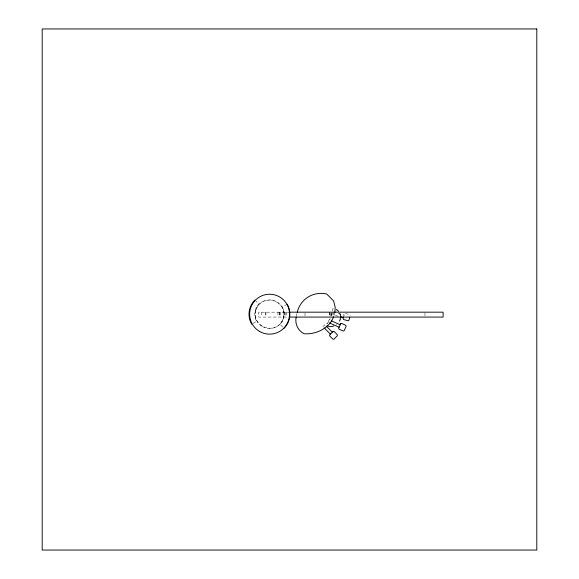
<?xml version="1.0" encoding="UTF-8"?>
<svg xmlns="http://www.w3.org/2000/svg" width="579" height="579" viewBox="0 0 579 579"><rect width="100%" height="100%" fill="white"/><g stroke="black" fill="none" stroke-linecap="round" stroke-linejoin="round"><path stroke-width="0.43" stroke-dasharray="2.9 2.17" d="M334.85 312.551L333.815 316.214M332.165 313.333L331.239 316.822M331.883 312.783L330.696 317.024M332.172 310.887L332.759 308.81L333.801 308.144M296.368 316.257L297.092 312.993M333.866 312.291L333.171 314.896L338.288 316.272M343.412 317.639L344.425 313.869L345.113 313.471L349.651 314.687L350.194 315.627M327.099 323.856L330.327 318.776M329.871 318.826L326.78 323.885M322.93 326.636L324.841 324.725M336.471 324.768L336.935 324.486M253.088 323.35L256.591 321.331A14.301 14.301 0 0 1 258.864 304.069L256.005 301.21M287.184 304.199L282.277 307.029A14.301 14.301 0 0 1 280.004 324.291L282.863 327.149M339.591 313.384L340.626 316.409M289.804 312.175L258.632 312.175L258.632 317.075L288.458 317.075M335.856 310.684L336.428 311.003M338.136 313.434L344.114 315.034M339.967 314.021L340.148 314.39M340.054 313.637L340.713 316.409M424.957 312.993L424.957 317.075M332.013 312.175L332.013 316.257M330.689 312.993L330.689 317.075M329.596 312.175L329.596 317.075M329.234 312.175L329.234 316.257M305.003 312.993L305.003 316.257M286.685 312.175L286.685 317.075M285.838 312.175L285.838 317.075M284.188 312.175L284.188 317.075M280.482 312.175L280.482 317.075M279.766 312.175L279.766 317.075M279.635 312.175L279.635 317.075M277.985 312.175L277.985 317.075M265.942 312.175L265.942 317.075M265.5 312.175L265.5 317.075M261.288 312.175L261.288 317.075M255.795 310.482C250.808 328.365 278.796 335.863 283.413 317.878C288.407 300.002 260.412 292.496 255.795 310.482M262.453 326.563A14.301 14.301 0 0 0 283.905 314.18A14.301 14.301 0 0 0 262.453 301.797A14.301 14.301 0 0 0 262.453 326.563"/><path stroke-width="0.87" d="M340.662 316.749L340.206 319.695M334.843 312.66L335.198 307.268L333.605 300.921L326.788 294.067A24.347 24.347 0 0 0 297.28 312.175M343.55 317.118L343.115 318.747L343.571 319.536L348.153 320.759L348.942 320.303L349.781 317.191M333.576 316.822C329.306 328.387 315.968 334.648 304.134 333.75A14.974 14.974 0 0 1 296.18 317.075M340.09 319.984L339.453 321.07M333.815 325.991L331.499 326.672L328.611 326.527M289.102 312.175L443.101 312.175L443.101 317.075L289.102 317.075M340.85 316.952L343.412 317.639M331.318 320.824L340.206 324.761M329.415 322.93L339.113 327.229M327.519 325.659L328.069 325.919M336.421 309.309L338.577 311.212M326.086 325.977L332.339 332.223M324.182 327.88L330.428 334.134M287.184 304.199A19.961 19.961 0 0 1 284.007 328.293M251.684 324.16A19.961 19.961 0 0 1 254.861 300.067M340.691 323.654L338.65 328.271L338.976 329.125L343.311 331.043L344.165 330.71L346.126 326.288L345.735 325.275L341.429 323.372L340.691 323.654M333.193 331.369L329.625 334.937L329.625 335.856L332.976 339.207L333.888 339.207L337.311 335.784L337.311 334.698L333.982 331.369L333.193 331.369M536.805 28.95L42.195 28.95L42.195 550.05L536.805 550.05L536.805 28.95M259.624 331.47A19.961 19.961 0 0 0 289.565 314.18A19.961 19.961 0 0 0 259.624 296.897A19.961 19.961 0 0 0 259.624 331.47"/></g></svg>
